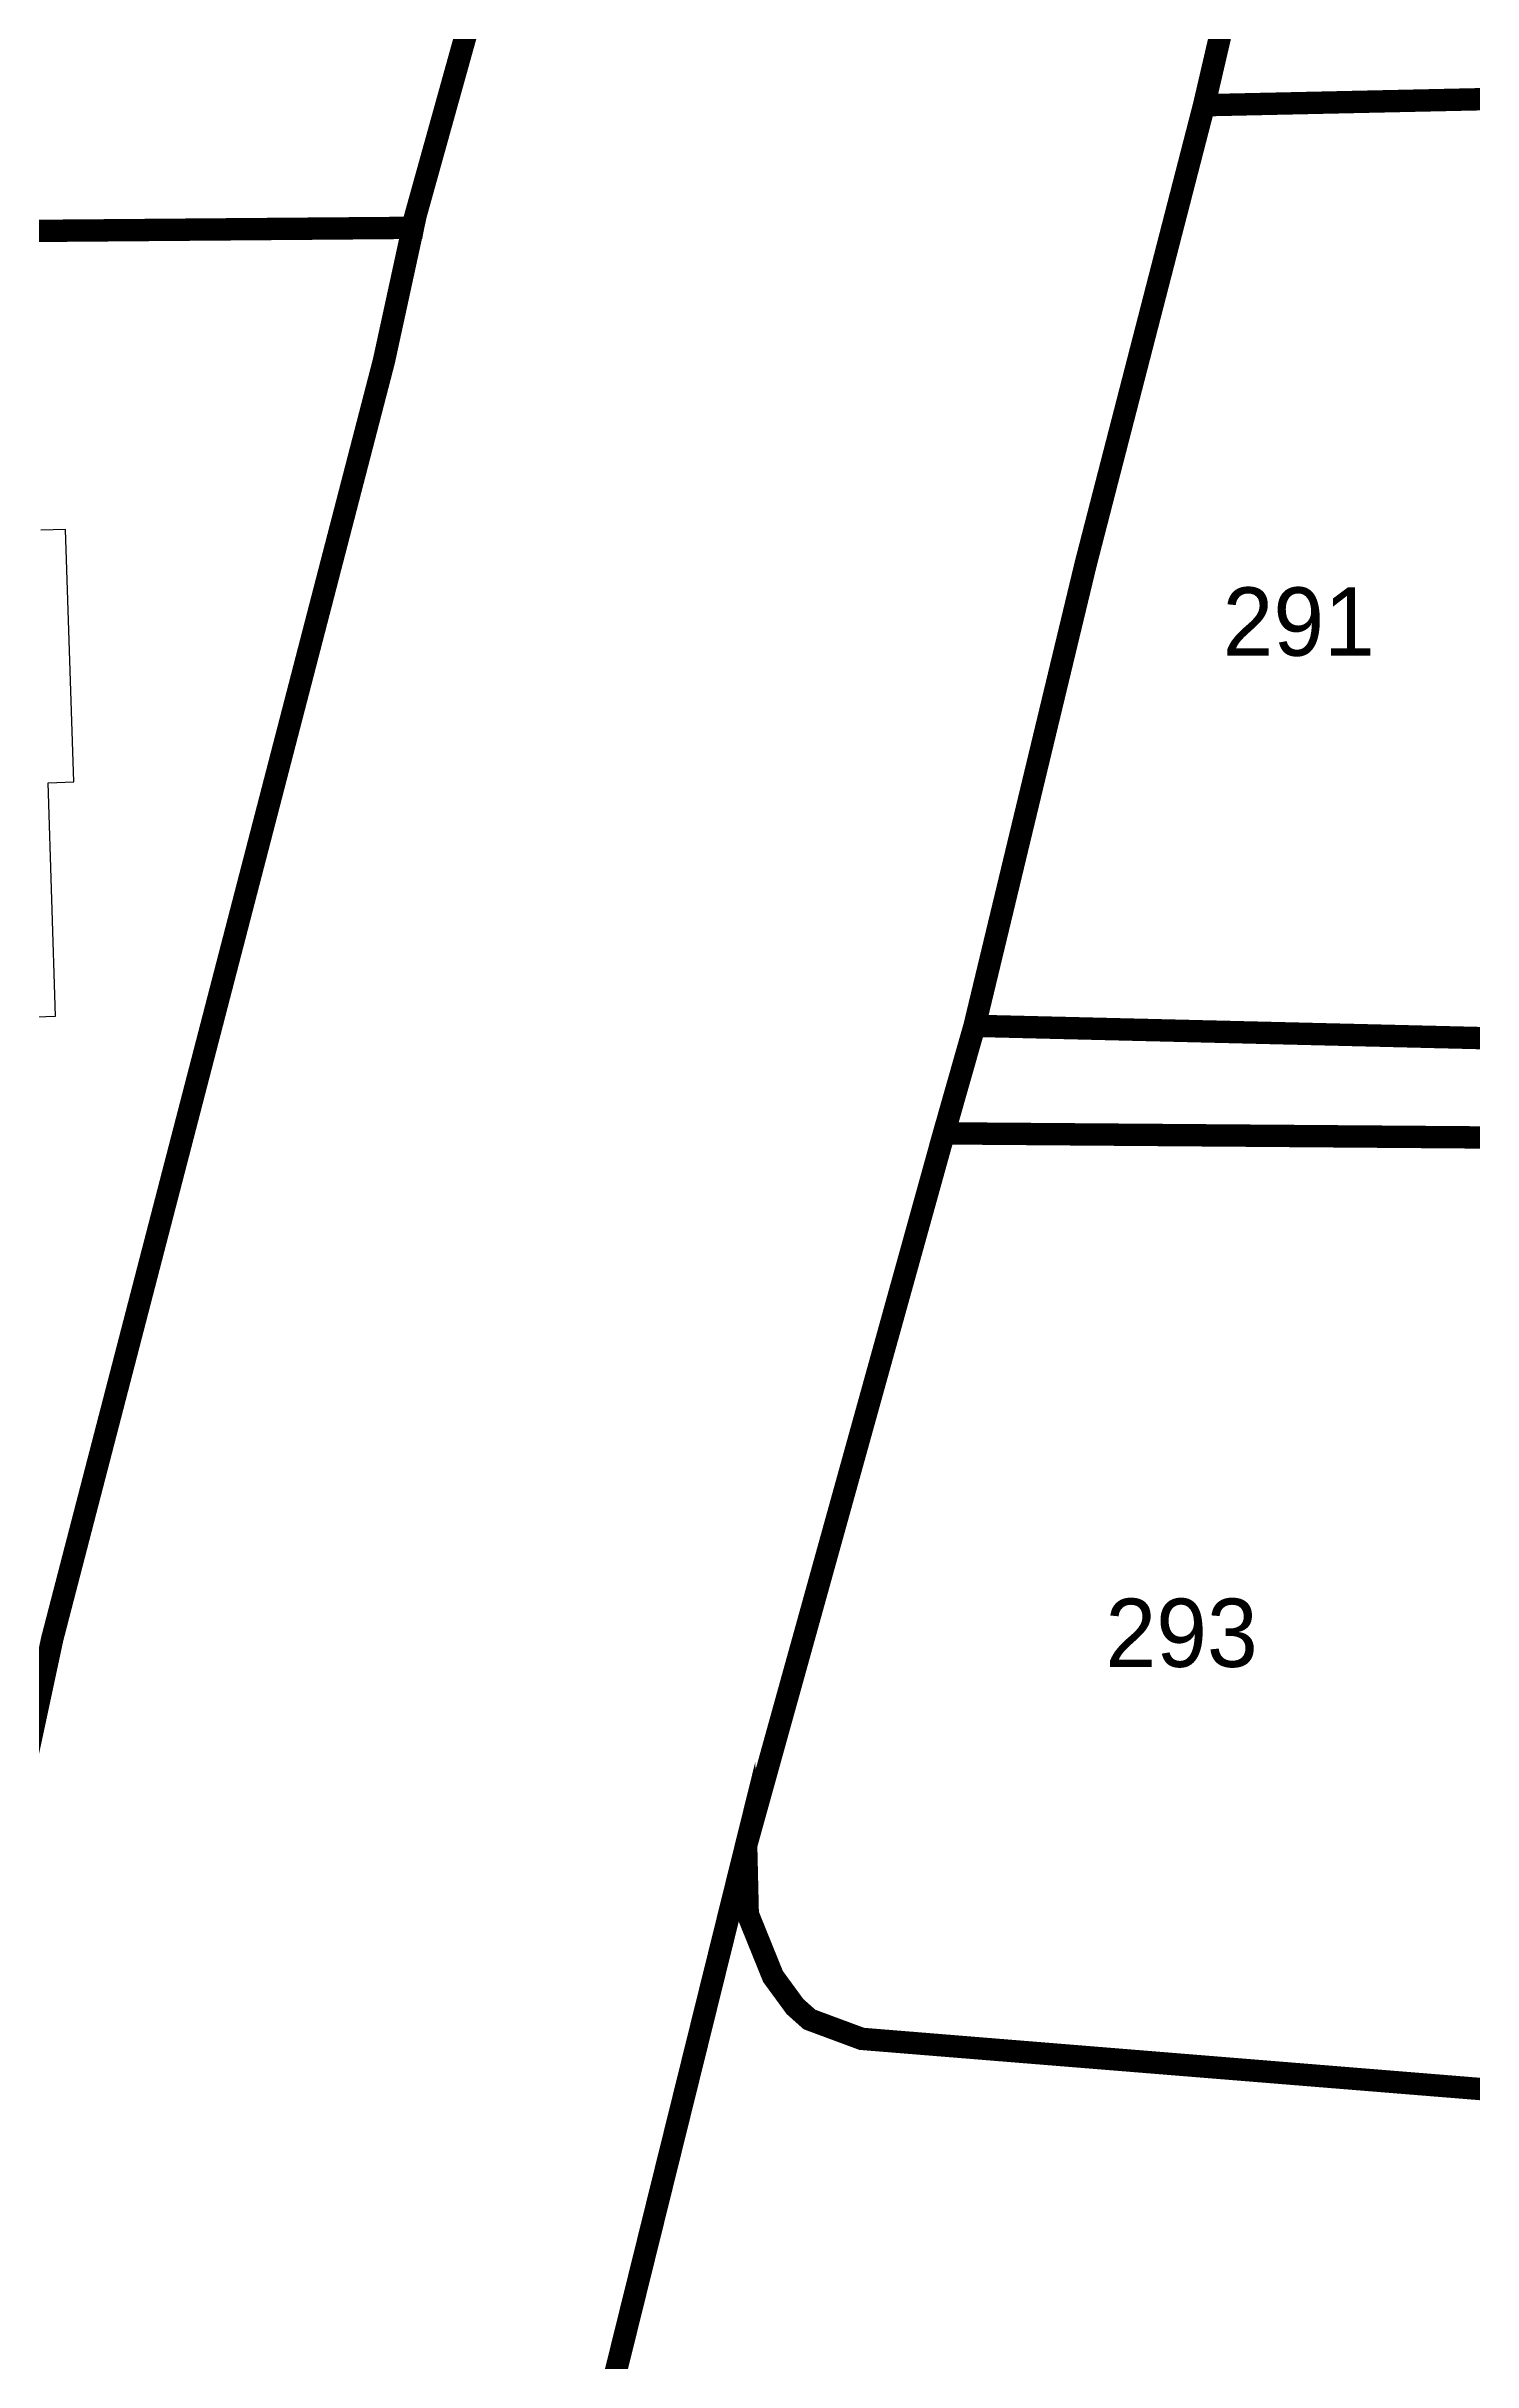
# Model space of a CAD drawing. Header units: inches. Extents: x 179568 to 180433, y 653998 to 654850.
# Drawn here: x 179935.7 to 179977.1, y 654482.9 to 654550.2 of the extents above; entities that cross this region are included whole.
import ezdxf

# ---------------------------------------------------------------- set-up
doc = ezdxf.new("R2010")
doc.units = ezdxf.units.IN
doc.header["$MEASUREMENT"] = 0
for name, color, linetype in [('2200', 254, 'Continuous'), ('chelkot lines', 1, 'Continuous'), ('chelkot numbers', 1, 'Continuous')]:
    doc.layers.add(name, color=color, linetype=linetype)
doc.styles.get("Standard").update_dxf_attribs({"font": 'arial.ttf'})

msp = doc.modelspace()

# ---------------------------------------------------------------- linework, layer by layer
at = {"layer": '2200'}
msp.add_polyline3d([(179929.27, 654521.8, 72.8), (179935.94, 654522.03, 72.8), (179935.72, 654528.81, 72.8), (179936.47, 654528.84, 72.8), (179936.23, 654536.17, 72.8), (179935.51, 654536.15, 72.8)], dxfattribs=at)
at = {"layer": 'chelkot lines', "color": 160, "linetype": 'Continuous', "true_color": 0x2323ff, "const_width": 0.65}
for points in [[(179935.094, 654500.438), (179935.844, 654503.938), (179945.484, 654541.063), (179946.328, 654544.938), (179946.375, 654545.188), (179958.094, 654587.25), (179958.609, 654588.938), (179960.234, 654592.938), (179973.266, 654622.063)], [(179991.406, 654611.688), (179978.844, 654583), (179977.281, 654578.188), (179976.547, 654575.313), (179970.781, 654554.75), (179969.328, 654548.5), (179965.891, 654535.188), (179965.891, 654535.188), (179962.656, 654521.75), (179961.766, 654518.625), (179956.016, 654497.938), (179950.859, 654477.125)], [(179950.859, 654477.125), (179956.016, 654497.938), (179956.063, 654495.938), (179956.797, 654494.125), (179957.437, 654493.25), (179957.859, 654492.875), (179959.375, 654492.313), (179978.656, 654490.75), (180001.422, 654490.813), (180004.234, 654490.875), (180026.688, 654491.062), (180029.5, 654491.188), (180057.328, 654491.5), (180058.766, 654491.5), (180058.469, 654472.313)]]:
    msp.add_lwpolyline(points, dxfattribs=at)
for points in [[(179958.094, 654587.25), (179946.375, 654545.188), (179946.328, 654544.938), (179923.313, 654544.75), (179923.313, 654548.188), (179881.25, 654547.188), (179880.906, 654555.75), (179923.219, 654556.188), (179922.359, 654588.75), (179953.656, 654589.75), (179958.094, 654587.25)], [(180003.109, 654549.125), (180000.016, 654549.063), (179977.969, 654548.688), (179969.328, 654548.5), (179970.781, 654554.75), (180000.234, 654554.625), (180003.219, 654554.625), (180028.688, 654554.938), (180028.547, 654552), (180028.547, 654549.75), (180003.109, 654549.125)], [(179978.109, 654521.375), (179962.656, 654521.75), (179965.891, 654535.188), (179969.328, 654548.5), (179977.969, 654548.688), (179978.109, 654521.375)], [(179945.484, 654541.063), (179935.844, 654503.938), (179935.094, 654500.438), (179932.219, 654500.312), (179890.828, 654500.375), (179890.812, 654503.312), (179890.672, 654508.313), (179890.516, 654511.125), (179887.781, 654511.125), (179887.688, 654534.938), (179887.75, 654544.125), (179881.406, 654543.812), (179881.25, 654547.188), (179923.313, 654548.188), (179923.313, 654544.75), (179946.328, 654544.938), (179945.484, 654541.063)], [(179978.219, 654518.5), (179961.766, 654518.625), (179962.656, 654521.75), (179978.109, 654521.375), (180000.813, 654521.938), (180003.844, 654521.688), (180033, 654522.312), (180054.813, 654522.125), (180057.578, 654518.062), (180048.984, 654517.875), (180048.469, 654519.063), (180028.938, 654518.813), (180026, 654518.875), (180004, 654518.625), (180000.844, 654518.75), (179978.219, 654518.5)], [(179959.375, 654492.313), (179957.859, 654492.875), (179957.437, 654493.25), (179956.797, 654494.125), (179956.063, 654495.938), (179956.016, 654497.938), (179961.766, 654518.625), (179978.219, 654518.5), (179978.656, 654490.75), (179959.375, 654492.313)]]:
    msp.add_lwpolyline(points, close=True, dxfattribs=at)

# ---------------------------------------------------------------- texts
at = {"layer": 'chelkot numbers', "color": 160, "true_color": 0x2323ff, "char_height": 0.2, "width": 4.36574, "attachment_point": 7}
for s, insert in [('\\fMS Shell Dlg 2|i0|b0;\\H1.98443;291', (179969.867, 654532.476)), ('\\fMS Shell Dlg 2|i0|b0;\\H1.98443;293', (179966.461, 654503.092))]:
    msp.add_mtext(s, dxfattribs=dict(at, insert=insert))

doc.saveas('drawing.dxf')
